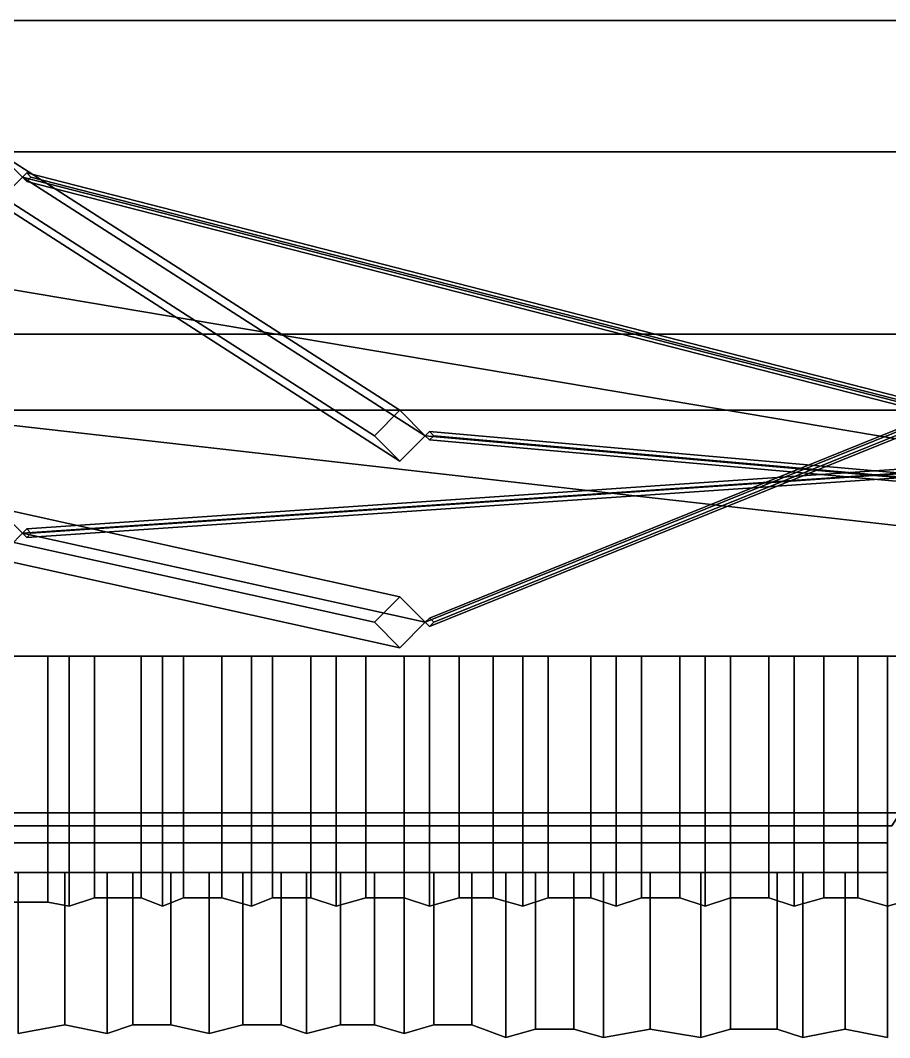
# Model space of a CAD drawing. Extents: x -6.87 to 0, y -4.4 to 3.09.
# Drawn here: x -4.565 to -2.515, y 0.69 to 3.09 of the extents above; entities that cross this region are included whole.
import ezdxf

# ---------------------------------------------------------------- set-up
doc = ezdxf.new("R2010")
doc.units = 0
doc.layers.add('W1', color=5, linetype='CONTINUOUS')

msp = doc.modelspace()

# ---------------------------------------------------------------- linework, layer by layer
at = {"layer": 'W1'}
for points in [[(-6.56, 3.09, 1.63), (0, 3.09, 1.63), (0, 2.78, 1.43), (-6.51, 2.78, 1.43)], [(-6.51, 2.78, 1.83), (0, 2.78, 1.83), (0, 3.09, 1.63), (-6.56, 3.09, 1.63)], [(-6.51, 2.78, 1.43), (-1.06, 1.86, 1.43), (-1.06, 1.22, 1.43), (-6.51, 1.22, 1.43)], [(-6.51, 1.22, 1.83), (-1.06, 1.22, 1.83), (-1.06, 1.86, 1.83), (-6.51, 2.78, 1.83)], [(-1.06, 1.86, 1.83), (0, 1.86, 1.83), (0, 2.78, 1.83), (-6.51, 2.78, 1.83)], [(-6.51, 2.78, 1.43), (0, 2.78, 1.43), (0, 1.86, 1.43), (-1.06, 1.86, 1.43)], [(-3.67, 2.17, -0.11), (-3.73, 2.11, -0.11), (-4.68, 2.72, 1.43), (-4.62, 2.78, 1.43)], [(-3.61, 2.11, -0.11), (-3.67, 2.17, -0.11), (-4.62, 2.78, 1.43), (-4.56, 2.72, 1.43)], [(-3.73, 2.11, -0.11), (-3.67, 2.05, -0.11), (-4.62, 2.66, 1.43), (-4.68, 2.72, 1.43)], [(-3.67, 2.05, -0.11), (-3.61, 2.11, -0.11), (-4.56, 2.72, 1.43), (-4.62, 2.66, 1.43)], [(-0.46, 1.68, -0.11), (-0.47, 1.67, -0.11), (-4.56, 2.72, 1.43), (-4.55, 2.73, 1.43)], [(-0.47, 1.67, -0.11), (-0.46, 1.66, -0.11), (-4.55, 2.71, 1.43), (-4.56, 2.72, 1.43)], [(-0.45, 1.67, -0.11), (-0.46, 1.68, -0.11), (-4.55, 2.73, 1.43), (-4.54, 2.72, 1.43)], [(-0.46, 1.66, -0.11), (-0.45, 1.67, -0.11), (-4.54, 2.72, 1.43), (-4.55, 2.71, 1.43)], [(-3.6, 1.68, -0.11), (-3.61, 1.67, -0.11), (-1.01, 2.72, 1.43), (-1, 2.73, 1.43)], [(-3.61, 1.67, -0.11), (-3.6, 1.66, -0.11), (-1, 2.71, 1.43), (-1.01, 2.72, 1.43)], [(-3.59, 1.67, -0.11), (-3.6, 1.68, -0.11), (-1, 2.73, 1.43), (-0.99, 2.72, 1.43)], [(-3.6, 1.66, -0.11), (-3.59, 1.67, -0.11), (-0.99, 2.72, 1.43), (-1, 2.71, 1.43)], [(-4.94, 2.35, -0.27), (-0.45, 2.35, -0.27), (-0.45, 2.17, -0.35), (-4.9, 2.17, -0.35)], [(-4.9, 2.17, -0.11), (-0.45, 2.17, -0.11), (-0.45, 2.35, -0.27), (-4.94, 2.35, -0.27)], [(-4.9, 2.17, -0.35), (-0.45, 2.17, -0.35), (-0.45, 1.68, -0.35), (-0.57, 1.68, -0.35)], [(-0.57, 1.68, -0.11), (-0.45, 1.68, -0.11), (-0.45, 2.17, -0.11), (-4.9, 2.17, -0.11)], [(-4.9, 2.17, -0.35), (-0.57, 1.68, -0.35), (-1.02, 1.59, -0.35), (-4.9, 1.59, -0.35)], [(-4.9, 1.59, -0.11), (-1.02, 1.59, -0.11), (-0.57, 1.68, -0.11), (-4.9, 2.17, -0.11)], [(-0.46, 2.17, -0.11), (-0.47, 2.16, -0.11), (-4.56, 1.88, 1.43), (-4.55, 1.89, 1.43)], [(-0.47, 2.16, -0.11), (-0.46, 2.15, -0.11), (-4.55, 1.87, 1.43), (-4.56, 1.88, 1.43)], [(-0.45, 2.16, -0.11), (-0.46, 2.17, -0.11), (-4.55, 1.89, 1.43), (-4.54, 1.88, 1.43)], [(-0.46, 2.15, -0.11), (-0.45, 2.16, -0.11), (-4.54, 1.88, 1.43), (-4.55, 1.87, 1.43)], [(-3.6, 2.12, -0.11), (-3.61, 2.11, -0.11), (-1.01, 1.88, 1.43), (-1, 1.89, 1.43)], [(-3.59, 2.11, -0.11), (-3.6, 2.12, -0.11), (-1, 1.89, 1.43), (-0.99, 1.88, 1.43)], [(-3.61, 2.11, -0.11), (-3.6, 2.1, -0.11), (-1, 1.87, 1.43), (-1.01, 1.88, 1.43)], [(-3.6, 2.1, -0.11), (-3.59, 2.11, -0.11), (-0.99, 1.88, 1.43), (-1, 1.87, 1.43)], [(-3.67, 1.73, -0.11), (-3.73, 1.67, -0.11), (-4.68, 1.88, 1.43), (-4.62, 1.94, 1.43)], [(-3.61, 1.67, -0.11), (-3.67, 1.73, -0.11), (-4.62, 1.94, 1.43), (-4.56, 1.88, 1.43)], [(-3.73, 1.67, -0.11), (-3.67, 1.61, -0.11), (-4.62, 1.82, 1.43), (-4.68, 1.88, 1.43)], [(-3.67, 1.61, -0.11), (-3.61, 1.67, -0.11), (-4.56, 1.88, 1.43), (-4.62, 1.82, 1.43)], [(-4.6, 1.01, -0.27), (-4.5, 1.01, -0.27), (-4.5, 1.59, -0.11), (-4.6, 1.59, -0.11)], [(-4.6, 1.59, -0.35), (-4.5, 1.59, -0.35), (-4.5, 1.01, -0.27), (-4.6, 1.01, -0.27)], [(-4.5, 1.01, -0.27), (-4.45, 1, -0.27), (-4.45, 1.59, -0.11), (-4.5, 1.59, -0.11)], [(-4.5, 1.59, -0.35), (-4.45, 1.59, -0.35), (-4.45, 1, -0.27), (-4.5, 1.01, -0.27)], [(-4.45, 1.59, -0.35), (-4.39, 1.59, -0.35), (-4.39, 1.02, -0.27), (-4.45, 1, -0.27)], [(-4.45, 1, -0.27), (-4.39, 1.02, -0.27), (-4.39, 1.59, -0.11), (-4.45, 1.59, -0.11)], [(-4.39, 1.59, -0.35), (-4.28, 1.59, -0.35), (-4.28, 1.02, -0.27), (-4.39, 1.02, -0.27)], [(-4.39, 1.02, -0.27), (-4.28, 1.02, -0.27), (-4.28, 1.59, -0.11), (-4.39, 1.59, -0.11)], [(-4.28, 1.59, -0.35), (-4.23, 1.59, -0.35), (-4.23, 1, -0.27), (-4.28, 1.02, -0.27)], [(-4.28, 1.02, -0.27), (-4.23, 1, -0.27), (-4.23, 1.59, -0.11), (-4.28, 1.59, -0.11)], [(-4.23, 1, -0.27), (-4.18, 1.02, -0.27), (-4.18, 1.59, -0.11), (-4.23, 1.59, -0.11)], [(-4.23, 1.59, -0.35), (-4.18, 1.59, -0.35), (-4.18, 1.02, -0.27), (-4.23, 1, -0.27)], [(-4.18, 1.02, -0.27), (-4.09, 1.02, -0.27), (-4.09, 1.59, -0.11), (-4.18, 1.59, -0.11)], [(-4.18, 1.59, -0.35), (-4.09, 1.59, -0.35), (-4.09, 1.02, -0.27), (-4.18, 1.02, -0.27)], [(-4.09, 1.02, -0.27), (-4.02, 1, -0.27), (-4.02, 1.59, -0.11), (-4.09, 1.59, -0.11)], [(-4.09, 1.59, -0.35), (-4.02, 1.59, -0.35), (-4.02, 1, -0.27), (-4.09, 1.02, -0.27)], [(-4.02, 1.59, -0.35), (-3.97, 1.59, -0.35), (-3.97, 1.02, -0.27), (-4.02, 1, -0.27)], [(-4.02, 1, -0.27), (-3.97, 1.02, -0.27), (-3.97, 1.59, -0.11), (-4.02, 1.59, -0.11)], [(-3.97, 1.59, -0.35), (-3.88, 1.59, -0.35), (-3.88, 1.02, -0.27), (-3.97, 1.02, -0.27)], [(-3.97, 1.02, -0.27), (-3.88, 1.02, -0.27), (-3.88, 1.59, -0.11), (-3.97, 1.59, -0.11)], [(-3.88, 1.59, -0.35), (-3.82, 1.59, -0.35), (-3.82, 1, -0.27), (-3.88, 1.02, -0.27)], [(-3.88, 1.02, -0.27), (-3.82, 1, -0.27), (-3.82, 1.59, -0.11), (-3.88, 1.59, -0.11)], [(-3.82, 1, -0.27), (-3.75, 1.02, -0.27), (-3.75, 1.59, -0.11), (-3.82, 1.59, -0.11)], [(-3.82, 1.59, -0.35), (-3.75, 1.59, -0.35), (-3.75, 1.02, -0.27), (-3.82, 1, -0.27)], [(-3.75, 1.02, -0.27), (-3.66, 1.02, -0.27), (-3.66, 1.59, -0.11), (-3.75, 1.59, -0.11)], [(-3.75, 1.59, -0.35), (-3.66, 1.59, -0.35), (-3.66, 1.02, -0.27), (-3.75, 1.02, -0.27)], [(-3.66, 1.02, -0.27), (-3.6, 1, -0.27), (-3.6, 1.59, -0.11), (-3.66, 1.59, -0.11)], [(-3.66, 1.59, -0.35), (-3.6, 1.59, -0.35), (-3.6, 1, -0.27), (-3.66, 1.02, -0.27)], [(-3.6, 1.59, -0.35), (-3.53, 1.59, -0.35), (-3.53, 1.02, -0.27), (-3.6, 1, -0.27)], [(-3.6, 1, -0.27), (-3.53, 1.02, -0.27), (-3.53, 1.59, -0.11), (-3.6, 1.59, -0.11)], [(-3.53, 1.59, -0.35), (-3.45, 1.59, -0.35), (-3.45, 1.02, -0.27), (-3.53, 1.02, -0.27)], [(-3.53, 1.02, -0.27), (-3.45, 1.02, -0.27), (-3.45, 1.59, -0.11), (-3.53, 1.59, -0.11)], [(-3.45, 1.59, -0.35), (-3.38, 1.59, -0.35), (-3.38, 1, -0.27), (-3.45, 1.02, -0.27)], [(-3.45, 1.02, -0.27), (-3.38, 1, -0.27), (-3.38, 1.59, -0.11), (-3.45, 1.59, -0.11)], [(-3.38, 1, -0.27), (-3.32, 1.02, -0.27), (-3.32, 1.59, -0.11), (-3.38, 1.59, -0.11)], [(-3.38, 1.59, -0.35), (-3.32, 1.59, -0.35), (-3.32, 1.02, -0.27), (-3.38, 1, -0.27)], [(-3.32, 1.02, -0.27), (-3.22, 1.02, -0.27), (-3.22, 1.59, -0.11), (-3.32, 1.59, -0.11)], [(-3.32, 1.59, -0.35), (-3.22, 1.59, -0.35), (-3.22, 1.02, -0.27), (-3.32, 1.02, -0.27)], [(-3.22, 1.02, -0.27), (-3.16, 1, -0.27), (-3.16, 1.59, -0.11), (-3.22, 1.59, -0.11)], [(-3.22, 1.59, -0.35), (-3.16, 1.59, -0.35), (-3.16, 1, -0.27), (-3.22, 1.02, -0.27)], [(-3.16, 1.59, -0.35), (-3.1, 1.59, -0.35), (-3.1, 1.02, -0.27), (-3.16, 1, -0.27)], [(-3.16, 1, -0.27), (-3.1, 1.02, -0.27), (-3.1, 1.59, -0.11), (-3.16, 1.59, -0.11)], [(-3.1, 1.59, -0.35), (-3.01, 1.59, -0.35), (-3.01, 1.02, -0.27), (-3.1, 1.02, -0.27)], [(-3.1, 1.02, -0.27), (-3.01, 1.02, -0.27), (-3.01, 1.59, -0.11), (-3.1, 1.59, -0.11)], [(-3.01, 1.59, -0.35), (-2.95, 1.59, -0.35), (-2.95, 1, -0.27), (-3.01, 1.02, -0.27)], [(-3.01, 1.02, -0.27), (-2.95, 1, -0.27), (-2.95, 1.59, -0.11), (-3.01, 1.59, -0.11)], [(-2.95, 1, -0.27), (-2.89, 1.02, -0.27), (-2.89, 1.59, -0.11), (-2.95, 1.59, -0.11)], [(-2.95, 1.59, -0.35), (-2.89, 1.59, -0.35), (-2.89, 1.02, -0.27), (-2.95, 1, -0.27)], [(-2.89, 1.02, -0.27), (-2.8, 1.02, -0.27), (-2.8, 1.59, -0.11), (-2.89, 1.59, -0.11)], [(-2.89, 1.59, -0.35), (-2.8, 1.59, -0.35), (-2.8, 1.02, -0.27), (-2.89, 1.02, -0.27)], [(-2.8, 1.02, -0.27), (-2.74, 1, -0.27), (-2.74, 1.59, -0.11), (-2.8, 1.59, -0.11)], [(-2.8, 1.59, -0.35), (-2.74, 1.59, -0.35), (-2.74, 1, -0.27), (-2.8, 1.02, -0.27)], [(-2.74, 1.59, -0.35), (-2.67, 1.59, -0.35), (-2.67, 1.02, -0.27), (-2.74, 1, -0.27)], [(-2.74, 1, -0.27), (-2.67, 1.02, -0.27), (-2.67, 1.59, -0.11), (-2.74, 1.59, -0.11)], [(-2.67, 1.59, -0.35), (-2.59, 1.59, -0.35), (-2.59, 1.02, -0.27), (-2.67, 1.02, -0.27)], [(-2.67, 1.02, -0.27), (-2.59, 1.02, -0.27), (-2.59, 1.59, -0.11), (-2.67, 1.59, -0.11)], [(-2.59, 1.59, -0.35), (-2.52, 1.59, -0.35), (-2.52, 1, -0.27), (-2.59, 1.02, -0.27)], [(-2.59, 1.02, -0.27), (-2.52, 1, -0.27), (-2.52, 1.59, -0.11), (-2.59, 1.59, -0.11)], [(-2.52, 1, -0.27), (-2.45, 1.02, -0.27), (-2.45, 1.59, -0.11), (-2.52, 1.59, -0.11)], [(-2.52, 1.59, -0.35), (-2.45, 1.59, -0.35), (-2.45, 1.02, -0.27), (-2.52, 1, -0.27)], [(-6.51, 1.22, 1.43), (-2.49, 1.22, 1.43), (-2.51, 1.19, 1.63), (-6.85, 1.19, 1.63)], [(-6.85, 1.19, 1.63), (-2.51, 1.19, 1.63), (-2.49, 1.22, 1.83), (-6.51, 1.22, 1.83)], [(-6.85, 1.15, 1.63), (-2.52, 1.15, 1.63), (-2.52, 1.08, 1.47), (-6.83, 1.08, 1.47)], [(-6.83, 1.08, 1.79), (-2.52, 1.08, 1.79), (-2.52, 1.15, 1.63), (-6.85, 1.15, 1.63)], [(-2.52, 1.15, 1.63), (-2.52, 0.69, 1.63), (-2.52, 0.69, 1.63), (-2.52, 1.08, 1.47)], [(-2.52, 1.08, 1.79), (-2.52, 0.69, 1.63), (-2.52, 0.69, 1.63), (-2.52, 1.15, 1.63)], [(-4.57, 1.08, 1.47), (-4.46, 1.08, 1.47), (-4.46, 0.72, 1.63), (-4.57, 0.7, 1.63)], [(-4.57, 0.7, 1.63), (-4.46, 0.72, 1.63), (-4.46, 1.08, 1.79), (-4.57, 1.08, 1.79)], [(-4.46, 1.08, 1.47), (-4.36, 1.08, 1.47), (-4.36, 0.7, 1.63), (-4.46, 0.72, 1.63)], [(-4.46, 0.72, 1.63), (-4.36, 0.7, 1.63), (-4.36, 1.08, 1.79), (-4.46, 1.08, 1.79)], [(-4.36, 1.08, 1.47), (-4.3, 1.08, 1.47), (-4.3, 0.72, 1.63), (-4.36, 0.7, 1.63)], [(-4.36, 0.7, 1.63), (-4.3, 0.72, 1.63), (-4.3, 1.08, 1.79), (-4.36, 1.08, 1.79)], [(-4.3, 1.08, 1.47), (-4.21, 1.08, 1.47), (-4.21, 0.72, 1.63), (-4.3, 0.72, 1.63)], [(-4.3, 0.72, 1.63), (-4.21, 0.72, 1.63), (-4.21, 1.08, 1.79), (-4.3, 1.08, 1.79)], [(-4.21, 1.08, 1.47), (-4.12, 1.08, 1.47), (-4.12, 0.7, 1.63), (-4.21, 0.72, 1.63)], [(-4.21, 0.72, 1.63), (-4.12, 0.7, 1.63), (-4.12, 1.08, 1.79), (-4.21, 1.08, 1.79)], [(-4.12, 1.08, 1.47), (-4.04, 1.08, 1.47), (-4.04, 0.72, 1.63), (-4.12, 0.7, 1.63)], [(-4.12, 0.7, 1.63), (-4.04, 0.72, 1.63), (-4.04, 1.08, 1.79), (-4.12, 1.08, 1.79)], [(-4.04, 1.08, 1.47), (-3.95, 1.08, 1.47), (-3.95, 0.72, 1.63), (-4.04, 0.72, 1.63)], [(-4.04, 0.72, 1.63), (-3.95, 0.72, 1.63), (-3.95, 1.08, 1.79), (-4.04, 1.08, 1.79)], [(-3.95, 1.08, 1.47), (-3.89, 1.08, 1.47), (-3.89, 0.7, 1.63), (-3.95, 0.72, 1.63)], [(-3.95, 0.72, 1.63), (-3.89, 0.7, 1.63), (-3.89, 1.08, 1.79), (-3.95, 1.08, 1.79)], [(-3.89, 1.08, 1.47), (-3.81, 1.08, 1.47), (-3.81, 0.72, 1.63), (-3.89, 0.7, 1.63)], [(-3.89, 0.7, 1.63), (-3.81, 0.72, 1.63), (-3.81, 1.08, 1.79), (-3.89, 1.08, 1.79)], [(-3.81, 1.08, 1.47), (-3.73, 1.08, 1.47), (-3.73, 0.72, 1.63), (-3.81, 0.72, 1.63)], [(-3.81, 0.72, 1.63), (-3.73, 0.72, 1.63), (-3.73, 1.08, 1.79), (-3.81, 1.08, 1.79)], [(-3.73, 1.08, 1.47), (-3.66, 1.08, 1.47), (-3.66, 0.7, 1.63), (-3.73, 0.72, 1.63)], [(-3.73, 0.72, 1.63), (-3.66, 0.7, 1.63), (-3.66, 1.08, 1.79), (-3.73, 1.08, 1.79)], [(-3.66, 1.08, 1.47), (-3.59, 1.08, 1.47), (-3.59, 0.72, 1.63), (-3.66, 0.7, 1.63)], [(-3.66, 0.7, 1.63), (-3.59, 0.72, 1.63), (-3.59, 1.08, 1.79), (-3.66, 1.08, 1.79)], [(-3.59, 1.08, 1.47), (-3.5, 1.08, 1.47), (-3.5, 0.72, 1.63), (-3.59, 0.72, 1.63)], [(-3.59, 0.72, 1.63), (-3.5, 0.72, 1.63), (-3.5, 1.08, 1.79), (-3.59, 1.08, 1.79)], [(-3.5, 1.08, 1.47), (-3.42, 1.08, 1.47), (-3.42, 0.69, 1.63), (-3.5, 0.72, 1.63)], [(-3.5, 0.72, 1.63), (-3.42, 0.69, 1.63), (-3.42, 1.08, 1.79), (-3.5, 1.08, 1.79)], [(-3.42, 1.08, 1.47), (-3.35, 1.08, 1.47), (-3.35, 0.71, 1.63), (-3.42, 0.69, 1.63)], [(-3.42, 0.69, 1.63), (-3.35, 0.71, 1.63), (-3.35, 1.08, 1.79), (-3.42, 1.08, 1.79)], [(-3.35, 1.08, 1.47), (-3.26, 1.08, 1.47), (-3.26, 0.71, 1.63), (-3.35, 0.71, 1.63)], [(-3.35, 0.71, 1.63), (-3.26, 0.71, 1.63), (-3.26, 1.08, 1.79), (-3.35, 1.08, 1.79)], [(-3.26, 1.08, 1.47), (-3.19, 1.08, 1.47), (-3.19, 0.69, 1.63), (-3.26, 0.71, 1.63)], [(-3.26, 0.71, 1.63), (-3.19, 0.69, 1.63), (-3.19, 1.08, 1.79), (-3.26, 1.08, 1.79)], [(-3.19, 1.08, 1.47), (-3.08, 1.08, 1.47), (-3.08, 0.71, 1.63), (-3.19, 0.69, 1.63)], [(-3.19, 0.69, 1.63), (-3.08, 0.71, 1.63), (-3.08, 1.08, 1.79), (-3.19, 1.08, 1.79)], [(-3.08, 1.08, 1.47), (-2.96, 1.08, 1.47), (-2.96, 0.69, 1.63), (-3.08, 0.71, 1.63)], [(-3.08, 0.71, 1.63), (-2.96, 0.69, 1.63), (-2.96, 1.08, 1.79), (-3.08, 1.08, 1.79)], [(-2.96, 1.08, 1.47), (-2.89, 1.08, 1.47), (-2.89, 0.71, 1.63), (-2.96, 0.69, 1.63)], [(-2.96, 0.69, 1.63), (-2.89, 0.71, 1.63), (-2.89, 1.08, 1.79), (-2.96, 1.08, 1.79)], [(-2.89, 1.08, 1.47), (-2.78, 1.08, 1.47), (-2.78, 0.71, 1.63), (-2.89, 0.71, 1.63)], [(-2.89, 0.71, 1.63), (-2.78, 0.71, 1.63), (-2.78, 1.08, 1.79), (-2.89, 1.08, 1.79)], [(-2.78, 1.08, 1.47), (-2.72, 1.08, 1.47), (-2.72, 0.69, 1.63), (-2.78, 0.71, 1.63)], [(-2.78, 0.71, 1.63), (-2.72, 0.69, 1.63), (-2.72, 1.08, 1.79), (-2.78, 1.08, 1.79)], [(-2.72, 1.08, 1.47), (-2.62, 1.08, 1.47), (-2.62, 0.71, 1.63), (-2.72, 0.69, 1.63)], [(-2.72, 0.69, 1.63), (-2.62, 0.71, 1.63), (-2.62, 1.08, 1.79), (-2.72, 1.08, 1.79)], [(-2.62, 1.08, 1.47), (-2.52, 1.08, 1.47), (-2.52, 0.69, 1.63), (-2.62, 0.71, 1.63)], [(-2.62, 0.71, 1.63), (-2.52, 0.69, 1.63), (-2.52, 1.08, 1.79), (-2.62, 1.08, 1.79)]]:
    msp.add_3dface(points, dxfattribs=at)

doc.saveas('drawing.dxf')
